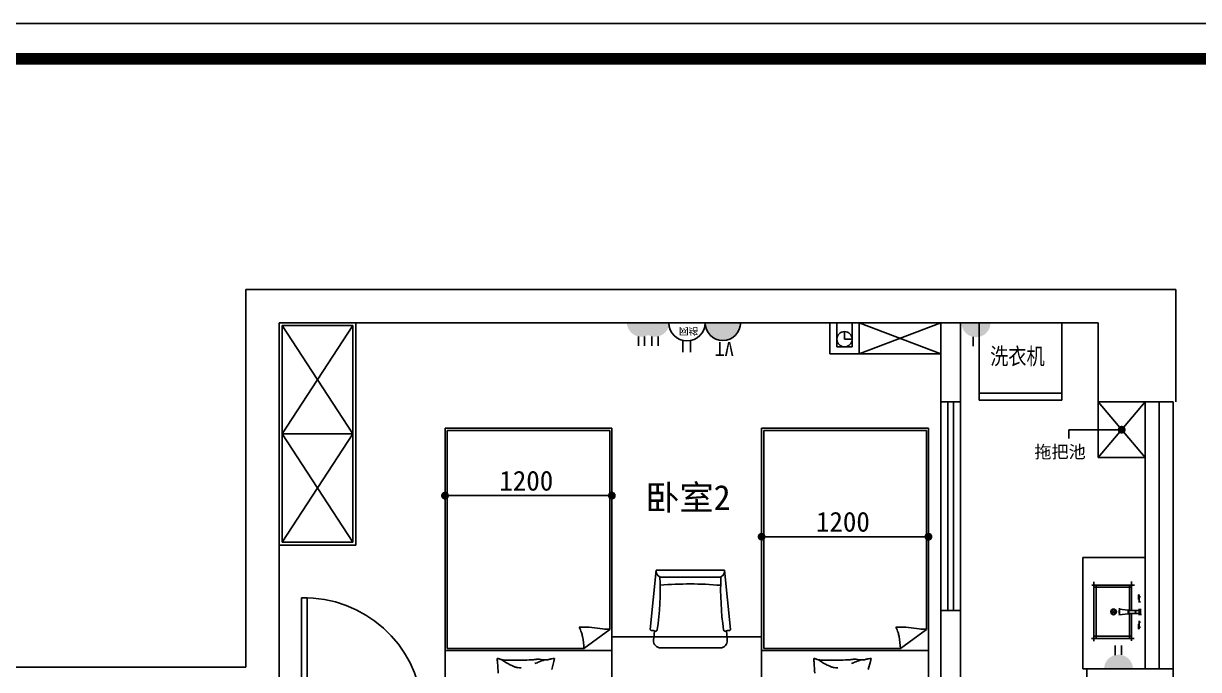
# Model space of a CAD drawing. Header units: millimetres. Extents: x -1705246 to 222838, y -3231245 to 126310.
# Drawn here: x 37672 to 46125, y -33845 to -29196 of the extents above; entities that cross this region are included whole.
import ezdxf

# ---------------------------------------------------------------- set-up
doc = ezdxf.new("R2010")
doc.units = ezdxf.units.MM
doc.linetypes.add('ACAD_ISO03W100', pattern=[30, 12, -18])
doc.layers.add('250', color=250, linetype='Continuous')
doc.layers.add('IFF_FURN', color=30, linetype='Continuous')
doc.styles.add('CH', font='PMingLiU.ttf', dxfattribs={"width": 0.8})
doc.styles.get("Standard").update_dxf_attribs({"font": ''})
doc.styles.add('STYLE1', font='')
doc.styles.add('宋', font='')
doc.styles.get('Standard').set_extended_font_data('SimSun')
doc.styles.get('STYLE1').set_extended_font_data('SimSun')
doc.styles.get('宋').set_extended_font_data('NSimSun')

# ---------------------------------------------------------------- blocks, each defined once
blk = doc.blocks.new('A$C54AD448D')
blk.add_lwpolyline([(-239.7, 15583), (-22135.9, 15583), (-22135.9, 239.7), (-239.7, 239.7)], close=True)
at = {"layer": 'IFF_FURN'}
blk.add_lwpolyline([(0, 15822.7), (-22375.6, 15822.7), (-22375.6, 0), (0, 0)], close=True, dxfattribs=at)
at = {"layer": 'IFF_FURN', "color": 8, "const_width": 79.9}
blk.add_lwpolyline([(-22135.9, 15583), (-22135.9, 239.7), (-239.7, 239.7), (-239.7, 15583), (-22135.9, 15583)], dxfattribs=at)
blk = doc.blocks.new('TGB')
blk.add_hatch(color=5).paths.add_polyline_path([(125763, -21257), (126024, -21257, 1)])
at = {"color": 5}
for p, q in [((125865, -21129), (125865, -21045)), ((125920, -21129), (125920, -21045))]:
    blk.add_line(p, q, dxfattribs=at)
blk = doc.blocks.new('NTBT')
at = {"color": 5}
for p, q in [((127688.4, -20756.1), (127688.4, -20671.5)), ((127743.3, -20755.4), (127743.3, -20671.5)), ((127847.8, -20883.2), (127591, -20883.2))]:
    blk.add_line(p, q, dxfattribs=at)
blk.add_arc((127717.4, -20883.2), 130.4, 0, 180, dxfattribs=at)
at = {"color": 5, "insert": (127659.5, -20797.8), "char_height": 50, "width": 210.821, "attachment_point": 1, "style": '宋'}
blk.add_mtext('网络', dxfattribs=at)
blk = doc.blocks.new('dawdeewew')
blk.add_hatch(color=5).paths.add_polyline_path([(147606.6, -27636.6), (147862.5, -27636.6, 1)])
at = {"color": 5}
blk.add_text('TV', height=100, dxfattribs=at).set_placement((147677.6, -27497.1))
blk = doc.blocks.new('BTRB')
at = {"color": 5}
blk.add_arc((124083, -21260.8), 128, 0, 180, dxfattribs=at)
blk.add_blockref('dawdeewew', (-23651.6, 6375.9), dxfattribs=at)

msp = doc.modelspace()

# ---------------------------------------------------------------- hatches: boundary and pattern name
for points in [[(44629, -31349.9), (44420.4, -31349.9, 1)], [(45445.5, -33842.8), (45654.1, -33842.8, 1)]]:
    msp.add_hatch(color=5).paths.add_polyline_path(points)

# ---------------------------------------------------------------- linework, layer by layer
at = {"color": 5}
for p, q in [((44504, -31452.1), (44504, -31519.3)), ((44547.8, -31451.6), (44547.8, -31519.3)), ((45526.6, -33741.1), (45526.6, -33673.4)), ((45570.5, -33740.6), (45570.5, -33673.4))]:
    msp.add_line(p, q, dxfattribs=at)
at = {"layer": '250', "color": 251}
for p, q in [((39272.4, -33829.7), (39272.4, -31109.7)), ((39272.4, -31109.7), (45962.4, -31109.7)), ((45962.4, -31109.7), (45962.4, -31919.7)), ((39512.4, -34109.7), (39512.4, -31349.7)), ((39512.4, -31349.7), (45402.4, -31349.7)), ((39512.4, -32949.7), (39512.4, -31349.7)), ((39512.4, -31349.7), (40062.4, -31349.7)), ((40062.4, -31349.7), (40062.4, -32949.7)), ((43474, -31573.5), (43474, -31349.7)), ((43524, -31523.5), (43524, -31349.7)), ((43634, -31523.5), (43634, -31349.7)), ((43684, -31573.5), (43684, -31349.7)), ((43684, -31573.5), (44272.4, -31349.7)), ((44272.4, -31573.5), (43684, -31349.7)), ((44272.4, -31919.7), (44272.4, -31349.7)), ((44412.4, -31919.7), (44412.4, -31349.7)), ((44547, -31907.7), (44547, -31349.7)), ((44547, -31349.7), (45142, -31349.7)), ((45142, -31349.7), (45142, -31907.7)), ((45402.4, -31349.7), (45402.4, -31919.7)), ((39532.4, -32929.7), (39532.4, -31369.7)), ((39532.4, -31369.7), (40042.4, -31369.7)), ((40042.4, -31369.7), (39532.4, -32149.7)), ((40042.4, -32149.7), (39532.4, -31369.7)), ((40042.4, -31369.7), (40042.4, -32929.7)), ((43579, -31468.5), (43579, -31413.5)), ((43524, -31523.5), (43634, -31523.5)), ((43579, -31468.5), (43634, -31468.5)), ((43474, -31573.5), (43684, -31573.5)), ((43684, -31573.5), (44272.4, -31573.5)), ((44547, -31857.7), (45142, -31857.7)), ((44412.4, -31919.7), (44272.4, -31919.7)), ((44272.4, -31919.7), (44272.4, -33419.9)), ((44322.4, -31919.7), (44322.4, -33419.9)), ((44362.4, -33419.9), (44362.4, -31919.7)), ((44412.4, -33419.9), (44412.4, -31919.7)), ((45142, -31907.7), (44547, -31907.7)), ((45402.4, -31919.7), (45742.4, -31919.7)), ((45402.4, -31919.7), (45402.4, -32319.7)), ((45402.4, -32319.7), (45742.4, -31919.7)), ((45742.4, -32319.7), (45402.4, -31919.7)), ((45742.4, -31919.7), (45742.4, -33839.7)), ((45742.4, -31919.7), (45942.4, -31919.7)), ((45842.4, -31919.7), (45842.4, -33839.7)), ((45942.4, -31919.7), (45942.4, -33839.7)), ((41904.9, -32109.7), (40704.9, -32109.7)), ((40704.9, -32109.7), (40704.9, -34109.7)), ((40704.9, -32109.7), (41904.9, -32109.7)), ((41904.9, -34109.7), (41904.9, -32109.7)), ((44182.4, -32109.7), (42982.4, -32109.7)), ((42982.4, -32109.7), (42982.4, -34109.7)), ((42982.4, -32109.7), (44182.4, -32109.7)), ((44182.4, -34109.7), (44182.4, -32109.7)), ((45515.4, -32119.7), (45192.1, -32119.7)), ((45192.1, -32119.7), (45192.1, -32182.5)), ((45543.9, -32119.7), (45515.4, -32119.7)), ((39532.4, -32149.7), (40042.4, -32149.7)), ((39532.4, -32149.7), (40042.4, -32929.7)), ((39532.4, -32929.7), (40042.4, -32149.7)), ((40719.9, -33694.7), (40719.9, -32124.7)), ((40719.9, -32124.7), (41889.9, -32124.7)), ((41889.9, -32124.7), (41889.9, -33557.7)), ((42997.4, -33694.7), (42997.4, -32124.7)), ((42997.4, -32124.7), (44167.4, -32124.7)), ((44167.4, -32124.7), (44167.4, -33557.7)), ((45402.4, -32319.7), (45742.4, -32319.7)), ((40704.9, -32511.9), (40704.9, -32708.3)), ((41904.9, -32511.9), (41904.9, -32708.3)), ((40733.4, -32594.3), (40761.9, -32594.3)), ((40761.9, -32594.3), (41847.9, -32594.3)), ((41876.4, -32594.3), (41847.9, -32594.3)), ((42982.4, -32884), (42982.4, -32775.7)), ((44182.4, -32884), (44182.4, -32775.7)), ((40062.4, -32949.7), (39512.4, -32949.7)), ((40042.4, -32929.7), (39532.4, -32929.7)), ((43010.9, -32889.7), (43039.4, -32889.7)), ((44125.4, -32889.7), (43039.4, -32889.7)), ((44153.9, -32889.7), (44125.4, -32889.7)), ((45292.4, -33039.7), (45292.4, -33839.7)), ((45742.4, -33039.7), (45292.4, -33039.7)), ((42181.6, -33558.2), (42224.9, -33129.7)), ((42181.6, -33558.2), (42224.9, -33129.7)), ((42714.9, -33129.7), (42224.9, -33129.7)), ((42714.9, -33129.7), (42224.9, -33129.7)), ((42758.1, -33558.2), (42714.9, -33129.7)), ((42758.1, -33558.2), (42714.9, -33129.7)), ((42689.2, -33179.7), (42250.5, -33179.7)), ((42689.2, -33179.7), (42250.5, -33179.7)), ((45372.3, -33214.7), (45372.3, -33641.9)), ((45644.3, -33420.2), (45644.3, -33212.9)), ((45664.6, -33237.4), (45357, -33237.4)), ((45644, -33253.4), (45373.1, -33253.4)), ((45388.3, -33232.6), (45388.3, -33618.4)), ((45628.3, -33420.2), (45628.3, -33236.2)), ((39712.4, -33329.7), (39672.4, -33329.7)), ((39672.4, -33329.7), (39672.4, -34109.7)), ((39712.4, -34109.7), (39712.4, -33329.7)), ((45692.6, -33338.9), (45692.6, -33308.5)), ((45692.6, -33308.5), (45697.2, -33308.5)), ((45708.3, -33321.3), (45694.1, -33321.3)), ((45708.3, -33357.5), (45694.9, -33357.5)), ((45699.1, -33341.6), (45695.3, -33341.6)), ((45697.2, -33308.5), (45697.2, -33337.1)), ((45699.1, -33337.1), (45697.2, -33337.1)), ((45699.1, -33315.4), (45699.1, -33362.1)), ((44272.4, -34109.7), (44272.4, -33419.9)), ((44272.4, -33419.9), (44412.4, -33419.9)), ((44412.4, -33419.9), (44412.4, -35159.7)), ((45525.7, -33420.3), (45504.2, -33441.8)), ((45525.7, -33441.8), (45504.2, -33420.3)), ((45622.3, -33417.5), (45551.4, -33411)), ((45622.4, -33444.4), (45551.8, -33450.8)), ((45553.4, -33442.4), (45553.4, -33419.5)), ((45553.4, -33419.5), (45556.3, -33419.5)), ((45553.4, -33442.4), (45556.3, -33442.4)), ((45556.3, -33419.5), (45556.3, -33405.1)), ((45556.3, -33442.4), (45556.3, -33419.5)), ((45556.3, -33442.4), (45556.3, -33455.4)), ((45620.4, -33446), (45620.4, -33415.4)), ((45657.8, -33420.2), (45620.4, -33420.2)), ((45657.8, -33441.7), (45620.4, -33441.7)), ((45623.9, -33441.7), (45623.9, -33420.2)), ((45628.3, -33618.4), (45628.3, -33441.7)), ((45644.3, -33639.5), (45644.3, -33441.7)), ((45657.8, -33420.2), (45697.5, -33420.2)), ((45657.8, -33441.7), (45697.5, -33441.7)), ((45713.1, -33412.8), (45694.1, -33412.8)), ((45714.3, -33449), (45694.5, -33449)), ((45699.1, -33408.7), (45699.1, -33453.7)), ((45708.3, -33408.7), (45708.3, -33454.5)), ((41742.6, -33539.6), (41670, -33541.3)), ((41838, -33553.2), (41742.6, -33539.6)), ((44020.1, -33539.6), (43947.5, -33541.3)), ((44115.5, -33553.2), (44020.1, -33539.6)), ((45692.6, -33523), (45692.6, -33553.3)), ((45692.6, -33553.3), (45697.2, -33553.3)), ((45708.3, -33504.4), (45694.5, -33504.4)), ((45708.3, -33540.6), (45694.9, -33540.6)), ((45699.1, -33520.2), (45695.3, -33520.2)), ((45697.2, -33553.3), (45697.2, -33524.8)), ((45699.1, -33524.8), (45697.2, -33524.8)), ((45699.1, -33547.8), (45699.1, -33495.1)), ((41889.9, -33557.7), (41703.4, -33694.7)), ((42982.4, -33609.7), (41904.9, -33609.7)), ((42204.9, -33635.2), (42208.6, -33593.3)), ((42204.9, -33635.2), (42208.6, -33593.3)), ((42208.6, -33593.3), (42211, -33566.7)), ((42208.6, -33593.3), (42211, -33566.7)), ((42731.2, -33593.3), (42728.8, -33566.7)), ((42731.2, -33593.3), (42728.8, -33566.7)), ((42734.9, -33635.2), (42731.2, -33593.3)), ((42734.9, -33635.2), (42731.2, -33593.3)), ((44167.4, -33557.7), (43980.9, -33694.7)), ((45356.1, -33621.7), (45663.5, -33621.7)), ((45374.8, -33605.7), (45639.8, -33605.7)), ((41904.9, -33709.7), (40704.9, -33709.7)), ((41904.9, -33709.7), (40704.9, -33709.7)), ((41703.4, -33694.7), (40719.9, -33694.7)), ((42685.1, -33689.7), (42254.7, -33689.7)), ((42685.1, -33689.7), (42254.7, -33689.7)), ((44182.4, -33709.7), (42982.4, -33709.7)), ((44182.4, -33709.7), (42982.4, -33709.7)), ((43980.9, -33694.7), (42997.4, -33694.7)), ((41487, -33787.6), (41472.5, -33845.4)), ((41492.2, -33766.6), (41487, -33787.6)), ((43764.5, -33787.6), (43750, -33845.4)), ((43769.7, -33766.6), (43764.5, -33787.6)), ((36852.4, -33829.7), (39272.4, -33829.7)), ((45322.4, -33839.7), (45292.4, -33839.7)), ((45742.4, -33839.7), (45322.4, -33839.7)), ((45322.4, -33839.7), (45322.4, -34569.7)), ((45742.4, -33839.7), (45942.4, -33839.7)), ((45942.4, -33839.7), (45942.4, -34569.7))]:
    msp.add_line(p, q, dxfattribs=at)
at = {"layer": '250', "color": 251, "extrusion": (0, 0, -1)}
for p, q in [((45142, -31349.7), (44547, -31349.7)), ((44547, -31349.7), (44547, -31907.7)), ((45142, -31907.7), (45142, -31349.7)), ((44547, -31907.7), (45142, -31907.7))]:
    msp.add_line(p, q, dxfattribs=at)
at = {"layer": '250', "color": 251, "const_width": 28.5}
for points in [[(45558.2, -32119.7, 1), (45586.7, -32119.7, 1)], [(40719.1, -32594.3, 1), (40690.6, -32594.3, 1)], [(41890.6, -32594.3, 1), (41919.1, -32594.3, 1)], [(42996.7, -32889.7, 1), (42968.2, -32889.7, 1)], [(44168.2, -32889.7, 1), (44196.7, -32889.7, 1)]]:
    msp.add_lwpolyline(points, format="xyb", close=True, dxfattribs=at)
at = {"layer": '250', "color": 251}
msp.add_circle((43579, -31468.5), 55, dxfattribs=at)
for centre, radius, start, end in [((42270.7, -33137.7), 46.5, 170.0218, 244.30302), ((42270.7, -33137.7), 46.5, 170.0218, 244.30302), ((42669, -33137.7), 46.5, 295.69698, 9.9782), ((42669, -33137.7), 46.5, 295.69698, 9.9782), ((40160, -33264.4), 2092.2, 351.85714, 2.3222), ((40160, -33264.4), 2092.2, 351.85714, 2.3222), ((44779.7, -33264.4), 2092.2, 177.6778, 188.14286), ((44779.7, -33264.4), 2092.2, 177.6778, 188.14286), ((42466.1, -35670.6), 2441, 84.81118, 95.01146), ((42466.1, -35670.6), 2441, 84.81118, 95.01146), ((39692.4, -34182.5), 853.1, 4.90093, 91.34333), ((41326.2, -33710.7), 383.3, 19.94779, 26.21717), ((41863.5, -33374.9), 180.1, 261.86442, 278.44166), ((43603.7, -33710.7), 383.3, 19.94779, 26.21717), ((44141, -33374.9), 180.1, 261.86442, 278.44166), ((41524.4, -33638.7), 172.4, 10.59446, 19.94779), ((41129.5, -33712.6), 574.1, 1.78872, 10.59446), ((42186.7, -33558.6), 5, 174.89783, 270.62515), ((42186.7, -33558.6), 5, 174.89783, 270.62515), ((42187.6, -33652.6), 89, 70.14719, 90.62515), ((42187.6, -33652.6), 89, 70.14719, 90.62515), ((42254.7, -33639.7), 50, 174.89783, 270), ((42254.7, -33639.7), 50, 174.89783, 270), ((42221.2, -33559.5), 10, 250.14719, 352.6043), ((42221.2, -33559.5), 10, 250.14719, 352.6043), ((42685.1, -33639.7), 50, 270, 5.10217), ((42685.1, -33639.7), 50, 270, 5.10217), ((42718.5, -33559.5), 10, 187.3957, 289.85281), ((42718.5, -33559.5), 10, 187.3957, 289.85281), ((42752.1, -33652.6), 89, 89.37485, 109.85281), ((42752.1, -33652.6), 89, 89.37485, 109.85281), ((42753.2, -33558.6), 5, 269.37485, 5.10217), ((42753.2, -33558.6), 5, 269.37485, 5.10217), ((43801.9, -33638.7), 172.4, 10.59446, 19.94779), ((43407, -33712.6), 574.1, 1.78872, 10.59446), ((41093.2, -33770.5), 13.5, 163.30223, 189.99836), ((40858.4, -33811.9), 224.8, 3.50486, 9.99836), ((41081.1, -33766.9), 0.925, 82.87961, 163.30223), ((41073.6, -33826.7), 61.2, 73.77885, 82.87961), ((31555.8, -34381.6), 9544.9, 3.05496, 3.50486), ((41075.7, -33819.5), 53.7, 62.71588, 73.77885), ((41114.9, -33743.6), 31.7, 242.71588, 257.13096), ((41130.6, -33674.9), 102.1, 257.13096, 266.42603), ((41412.9, -33362.3), 510, 234.17371, 237.86502), ((41175, -32963.6), 814.8, 266.42603, 269.71346), ((41258, -33608.8), 218.8, 237.86502, 243.50152), ((41607.7, -32907.4), 1002.6, 243.50152, 245.67347), ((41190.9, -29775.5), 4003, 269.71346, 270.97038), ((41218.9, -31424.7), 2353.5, 270.97038, 272.60963), ((41287.3, -32925.2), 851.5, 272.60963, 274.61758), ((41572.6, -34270.8), 517.1, 113.48441, 115.31107), ((41378.2, -33850.6), 79.9, 99.75314, 106.30996), ((41372.4, -33932.7), 161, 78.44144, 92.74906), ((41572.6, -34270.8), 517.1, 111.65774, 113.48441), ((41572.6, -34270.8), 517.1, 109.42798, 111.65774), ((41572.6, -34270.8), 517.1, 107.19822, 109.42798), ((41425.2, -33674.9), 102.1, 258.44144, 276.43405), ((41427.2, -33693.1), 83.8, 276.43405, 287.38641), ((41500.3, -33926.5), 160.8, 99.4841, 107.38641), ((41505, -33954.8), 189.5, 94.08294, 99.4841), ((41491.6, -33766.4), 0.642, 345.95506, 94.08294), ((43370.7, -33770.5), 13.5, 163.30223, 189.99836), ((43135.9, -33811.9), 224.8, 3.50486, 9.99836), ((43358.6, -33766.9), 0.925, 82.87961, 163.30223), ((43351.1, -33826.7), 61.2, 73.77885, 82.87961), ((33833.3, -34381.6), 9544.9, 3.05496, 3.50486), ((43353.2, -33819.5), 53.7, 62.71588, 73.77885), ((43392.4, -33743.6), 31.7, 242.71588, 257.13096), ((43408.1, -33674.9), 102.1, 257.13096, 266.42603), ((43690.4, -33362.3), 510, 234.17371, 237.86502), ((43452.5, -32963.6), 814.8, 266.42603, 269.71346), ((43535.6, -33608.8), 218.8, 237.86502, 243.50152), ((43885.2, -32907.4), 1002.6, 243.50152, 245.67347), ((43468.4, -29775.5), 4003, 269.71346, 270.97038), ((43496.4, -31424.7), 2353.5, 270.97038, 272.60963), ((43564.8, -32925.2), 851.5, 272.60963, 274.61758), ((43850.1, -34270.8), 517.1, 113.48441, 115.31107), ((43655.7, -33850.6), 79.9, 99.75314, 106.30996), ((43649.9, -33932.7), 161, 78.44144, 92.74906), ((43850.1, -34270.8), 517.1, 111.65774, 113.48441), ((43850.1, -34270.8), 517.1, 109.42798, 111.65774), ((43850.1, -34270.8), 517.1, 107.19822, 109.42798), ((43702.7, -33674.9), 102.1, 258.44144, 276.43405), ((43704.7, -33693.1), 83.8, 276.43405, 287.38641), ((43777.8, -33926.5), 160.8, 99.4841, 107.38641), ((43782.5, -33954.8), 189.5, 94.08294, 99.4841), ((43769.1, -33766.4), 0.642, 345.95506, 94.08294), ((41340.8, -33497.8), 354.7, 245.67347, 249.32572), ((41229.9, -33791.7), 40.6, 249.32572, 265.91723), ((41240.6, -33642.2), 190.4, 265.91723, 273.5552), ((43618.3, -33497.8), 354.7, 245.67347, 249.32572), ((43507.4, -33791.7), 40.6, 249.32572, 265.91723), ((43518.1, -33642.2), 190.4, 265.91723, 273.5552)]:
    msp.add_arc(centre, radius, start, end, dxfattribs=at)
at = {"layer": '250', "color": 251, "extrusion": (0, 0, -1)}
for centre, major_axis, start_param, end_param in [((45695.3, -33338.9), (1.94, 1.94), 2.356194, 3.926991), ((45514.8, -33431), (0.2, 20.4), 1.561678, 7.844863), ((45514.9, -33431.1), (-10.8, 10.8), 2.356194490181379, 8.639379797360967), ((45663, -33430.9), (7.59, 7.59), -0.785398, 2.356194), ((45697.5, -33430.9), (7.59, 7.59), -0.785398, -0.638254), ((45697.5, -33430.9), (7.59, 7.59), 2.209051, 2.356194), ((45695.3, -33523), (1.94, 1.94), 3.926991, 5.497787)]:
    msp.add_ellipse(centre, major_axis=major_axis, ratio=1, start_param=start_param, end_param=end_param, dxfattribs=at)

# ---------------------------------------------------------------- block references
at = {"color": 7, "linetype": 'ByBlock', "xscale": 1.061146067193476, "yscale": 1.06114606722258, "zscale": 1.061146067202521}
msp.add_blockref('A$C54AD448D', (52733.7, -45986.7), dxfattribs=at)
at = {"color": 5, "linetype": 'ACAD_ISO03W100', "xscale": 0.8000000000465661, "yscale": 0.8000000000465661, "zscale": 0.8, "rotation": 180}
for p in [(142831.9, -48352), (142929.5, -48352)]:
    msp.add_blockref('TGB', p, dxfattribs=at)
at = {"color": 5, "linetype": 'ACAD_ISO03W100', "xscale": -1, "rotation": 180}
for name, p in [('NTBT', (-85272, -52232.9)), ('BTRB', (-81379.2, -52610.4))]:
    msp.add_blockref(name, p, dxfattribs=at)

# ---------------------------------------------------------------- texts
at = {"layer": '250', "color": 251, "style": 'CH', "width": 0.8}
msp.add_text('洗衣机', height=120, dxfattribs=at).set_placement((44626.2, -31650.8))
at = {"layer": '250', "color": 251, "style": 'STYLE1'}
for s, height, p in [('拖把池', 90, (44945.5, -32324.1)), ('卧室2', 180, (42145.9, -32697.7))]:
    msp.add_text(s, height=height, dxfattribs=at).set_placement(p)
at = {"layer": '250', "color": 251}
for p in [(41095.6, -32557.8), (43373.1, -32853.2)]:
    msp.add_text('1200', height=142.5, dxfattribs=at).set_placement(p)

doc.saveas('drawing.dxf')
